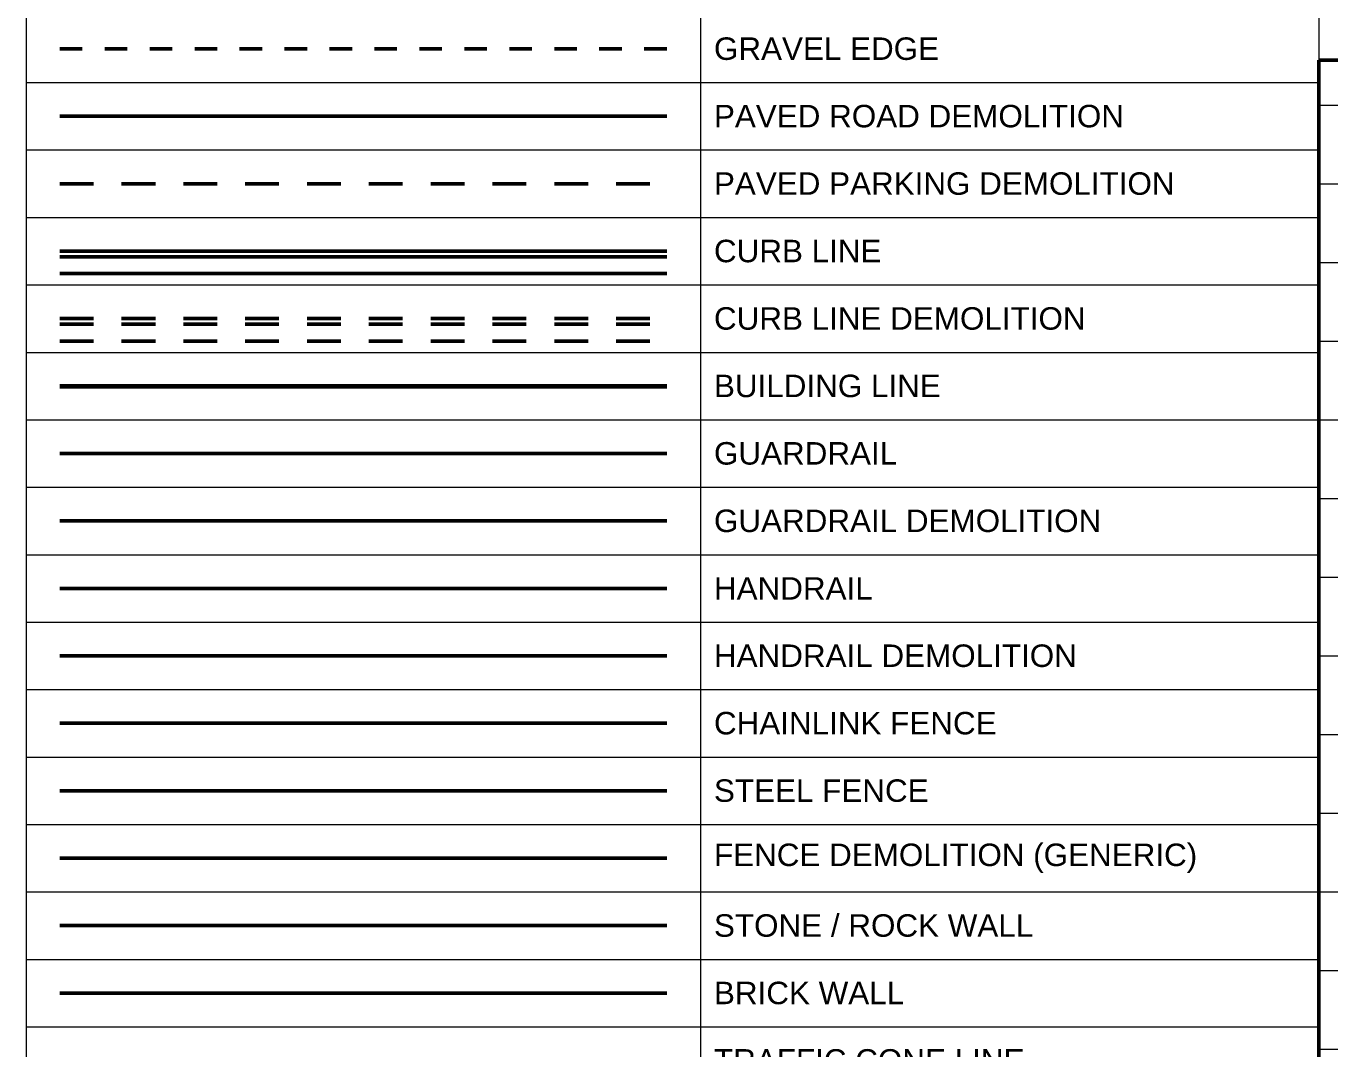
# Model space of a CAD drawing. Extents: x 2.2 to 31, y 0.8 to 21.8.
# Drawn here: x 16.97 to 22.77, y 11.4 to 15.95 of the extents above; entities that cross this region are included whole.
import ezdxf

# ---------------------------------------------------------------- set-up
doc = ezdxf.new("R2010")
doc.units = 0
doc.header["$MEASUREMENT"] = 0
doc.linetypes.add('DEMO', pattern=[0.275, 0.15, -0.125])
doc.linetypes.add('HIDN-3', pattern=[0.1125, 0.0625, -0.05])
doc.layers.get('0').update_dxf_attribs({"lineweight": 20, "true_color": 0xfaaafa})
doc.layers.get('Defpoints').update_dxf_attribs({"color": 111, "lineweight": 20})
for name, color, linetype, lineweight in [('C-BLDG-OTLN', 50, 'BLDG', 60), ('C-BLDG-RAIL', 50, 'RAIL-FEAT', 50), ('C-CURB-BACK', 30, 'Continuous', 50), ('C-CURB-EDGE', 50, 'Continuous', 50), ('C-CURB-FACE', 40, 'Continuous', 50), ('C-FENC-LINK', 230, 'FENC-CLNK', 50), ('C-FENC-STEL', 230, 'FENC-STEL', 50), ('C-GRAL-LINE', 240, 'GRAL', 50), ('C-ROAD-GRVL', 220, 'HIDN-3', 50), ('C-WALL-BRCK', 240, 'WALL-BRCK', 50), ('C-WALL-ROCK', 240, 'WALL-STON', 50), ('G-ANNO-TABL', 130, 'Continuous', 40), ('G-ANNO-TTBL', 130, 'Continuous', 50), ('V-BLDG-DEMO', 51, 'BLDG-DEMO', 50), ('V-CURB-DEMO', 31, 'DEMO', 50), ('V-FENC-LINK-DEMO', 231, 'FENC-CLNK-DEMO', 50), ('V-GRAL-DEMO', 241, 'GRAL-DEMO', 50), ('V-PRKG-DEMO', 201, 'DEMO', 50), ('V-ROAD-DEMO', 201, 'PVMT-DEMO', 50)]:
    doc.layers.add(name, color=color, linetype=linetype, lineweight=lineweight)
doc.styles.add('COA', font='arial.ttf')
doc.linetypes.add('BLDG', pattern='A,0.15,[60,COA_ESD,S=0.1,R=90,X=0,Y=0.015],0', length=0.15)
doc.linetypes.add('BLDG-DEMO', pattern='A,0.15,-0.125,[60,COA_ESD,S=0.1,R=90,X=-0.11,Y=0.015],0.0001,[60,COA_ESD,S=0.1,R=90,X=0.01,Y=0.015],0', length=0.2751)
doc.linetypes.add('FENC-CLNK', pattern='A,0.45,[133,COA_ESD,S=0.05,R=0,X=0,Y=0],-0.1,0.45', length=1)
doc.linetypes.add('FENC-CLNK-DEMO', pattern='A,0.15,-0.125,0.125,[133,COA_ESD,S=0.05,R=0,X=0,Y=0],-0.1,0.125,-0.125,0.15,-0.125', length=1.025)
doc.linetypes.add('FENC-STEL', pattern='A,0.45,[132,COA_ESD,S=0.05,R=0,X=0,Y=0],-0.1,0.45', length=1)
doc.linetypes.add('GRAL', pattern='A,0.45,[133,COA_ESD,S=0.035,R=270,X=0,Y=0],0.45', length=0.9)
doc.linetypes.add('GRAL-DEMO', pattern='A,0.15,-0.125,0.125,[133,COA_ESD,S=0.035,R=270,X=0,Y=0],0.125,-0.125,0.15,-0.125', length=0.925)
doc.linetypes.add('PVMT-DEMO', pattern='A,0.15,-0.125,0.15,-0.125,0.15,-0.125,0.15,-0.125,0.15,[70,COA_ESD,S=0.1,R=180,X=0,Y=0],0', length=1.25)
doc.linetypes.add('RAIL-FEAT', pattern='A,0.45,[133,COA_ESD,S=0.035,R=0,X=0,Y=0],-0.07', length=0.52)
doc.linetypes.add('RAIL-FEAT-DEMO', pattern='A,0.075,-0.125,0.025,[133,COA_ESD,S=0.035,R=0,X=0,Y=0],-0.07,0.025,-0.125,0.075', length=0.52)
doc.linetypes.add('WALL-BRCK', pattern='A,0.0001,[105,COA_ESD,S=0.05,R=0,X=0,Y=-0.04375],-0.2', length=0.2001)
doc.linetypes.add('WALL-STON', pattern='A,0.0001,[131,COA_ESD,S=1,R=0,X=0.06,Y=0],-0.125', length=0.1251)

# ---------------------------------------------------------------- blocks, each defined once
blk = doc.blocks.new('*T180')
at = {"layer": 'Defpoints', "color": 8, "linetype": 'ByBlock', "lineweight": 0, "transparency": 16777216}
for p, q in [((0, 0), (5.75, 0)), ((0, 0), (0, -17.40000000000003)), ((3, 0), (3, -17.40000000000003)), ((5.75, 0), (5.75, -17.40000000000003)), ((0, -0.3000000000000007), (5.75, -0.3000000000000007)), ((0, -0.6000000000000014), (5.75, -0.6000000000000014)), ((0, -0.9000000000000021), (5.75, -0.9000000000000021)), ((0, -1.200000000000003), (5.75, -1.200000000000003)), ((0, -1.500000000000004), (5.75, -1.500000000000004)), ((0, -1.800000000000004), (5.75, -1.800000000000004)), ((0, -2.100000000000005), (5.75, -2.100000000000005)), ((0, -2.400000000000006), (5.75, -2.400000000000006)), ((0, -2.700000000000006), (5.75, -2.700000000000006)), ((0, -3.000000000000007), (5.75, -3.000000000000007)), ((0, -3.300000000000008), (5.75, -3.300000000000008)), ((0, -3.600000000000009), (5.75, -3.600000000000009)), ((0, -3.900000000000009), (5.75, -3.900000000000009)), ((0, -4.20000000000001), (5.75, -4.20000000000001)), ((0, -4.500000000000011), (5.75, -4.500000000000011)), ((0, -4.800000000000011), (5.75, -4.800000000000011)), ((0, -5.100000000000012), (5.75, -5.100000000000012)), ((0, -5.400000000000013), (5.75, -5.400000000000013)), ((0, -5.700000000000014), (5.75, -5.700000000000014)), ((0, -6.000000000000014), (5.75, -6.000000000000014)), ((0, -6.300000000000015), (5.75, -6.300000000000015)), ((0, -6.600000000000016), (5.75, -6.600000000000016)), ((0, -6.900000000000016), (5.75, -6.900000000000016)), ((0, -7.200000000000017), (5.75, -7.200000000000017)), ((0, -7.500000000000018), (5.75, -7.500000000000018)), ((0, -7.800000000000018), (5.75, -7.800000000000018)), ((0, -8.10000000000002), (5.75, -8.10000000000002)), ((0, -8.40000000000002), (5.75, -8.40000000000002)), ((0, -8.70000000000002), (5.75, -8.70000000000002)), ((0, -9.000000000000021), (5.75, -9.000000000000021)), ((0, -9.300000000000022), (5.75, -9.300000000000022)), ((0, -9.600000000000023), (5.75, -9.600000000000023)), ((0, -9.900000000000023), (5.75, -9.900000000000023)), ((0, -10.20000000000002), (5.75, -10.20000000000002)), ((0, -10.50000000000002), (5.75, -10.50000000000002)), ((0, -10.80000000000003), (5.75, -10.80000000000003)), ((0, -11.10000000000003), (5.75, -11.10000000000003)), ((0, -11.40000000000003), (5.75, -11.40000000000003)), ((0, -11.70000000000003), (5.75, -11.70000000000003)), ((0, -12.00000000000003), (5.75, -12.00000000000003)), ((0, -12.30000000000003), (5.75, -12.30000000000003)), ((0, -12.60000000000003), (5.75, -12.60000000000003)), ((0, -12.90000000000003), (5.75, -12.90000000000003)), ((0, -13.20000000000003), (5.75, -13.20000000000003)), ((0, -13.50000000000003), (5.75, -13.50000000000003)), ((0, -13.80000000000003), (5.75, -13.80000000000003)), ((0, -14.10000000000003), (5.75, -14.10000000000003)), ((0, -14.40000000000003), (5.75, -14.40000000000003)), ((0, -14.70000000000003), (5.75, -14.70000000000003)), ((0, -15.00000000000003), (5.75, -15.00000000000003)), ((0, -15.30000000000003), (5.75, -15.30000000000003)), ((0, -15.60000000000003), (5.75, -15.60000000000003)), ((0, -15.90000000000003), (5.75, -15.90000000000003)), ((0, -16.20000000000003), (5.75, -16.20000000000003)), ((0, -16.50000000000003), (5.75, -16.50000000000003)), ((0, -16.80000000000003), (5.75, -16.80000000000003)), ((0, -17.10000000000003), (5.75, -17.10000000000003)), ((0, -17.40000000000003), (5.75, -17.40000000000003))]:
    blk.add_line(p, q, dxfattribs=at)
at = {"layer": 'G-ANNO-TABL', "color": 0, "transparency": 16777216, "char_height": 0.1, "width": 2.63, "attachment_point": 4, "style": 'COA'}
for s, insert in [('CENTERLINE', (3.059999999999999, -0.1499999999999986)), ('RIGHT OF WAY LINE', (3.059999999999999, -0.4499999999999993)), ('PROPERTY LINE', (3.059999999999999, -0.75)), ('EASEMENT LINE', (3.059999999999999, -1.050000000000001)), ('FLOOD HAZARD ZONE 25 YEAR', (3.059999999999999, -1.350000000000001)), ('FLOOD HAZARD ZONE 100 YEAR', (3.059999999999999, -1.650000000000002)), ('CRITICAL WATER QUALITY ZONE', (3.059999999999999, -1.950000000000003)), ('TRANSITION WATER QUALITY ZONE', (3.059999999999999, -2.250000000000004)), ('DRAINAGE EDGE', (3.059999999999999, -2.550000000000004)), ('DRAINAGE CENTERLINE', (3.059999999999999, -2.850000000000005)), ('DITCH EDGE', (3.059999999999999, -3.150000000000006)), ('TIME OF CONCENTRATION', (3.059999999999999, -3.450000000000006)), ('MAJOR CONTOURS', (3.059999999999999, -3.750000000000007)), ('MINOR CONTOURS', (3.059999999999999, -4.050000000000008)), ('PAVED ROAD EDGE', (3.059999999999999, -4.350000000000009)), ('PAVED PARKING / DRIVEWAY EDGE', (3.059999999999999, -4.650000000000009)), ('GRAVEL EDGE', (3.059999999999999, -4.950000000000012)), ('PAVED ROAD DEMOLITION', (3.059999999999999, -5.250000000000012)), ('PAVED PARKING DEMOLITION', (3.059999999999999, -5.550000000000013)), ('CURB LINE', (3.059999999999999, -5.850000000000014)), ('CURB LINE DEMOLITION', (3.059999999999999, -6.150000000000015)), ('BUILDING LINE', (3.059999999999999, -6.450000000000015)), ('GUARDRAIL', (3.059999999999999, -6.750000000000016)), ('GUARDRAIL DEMOLITION', (3.059999999999999, -7.050000000000017)), ('HANDRAIL', (3.059999999999999, -7.350000000000017)), ('HANDRAIL DEMOLITION', (3.059999999999999, -7.650000000000018)), ('CHAINLINK FENCE', (3.059999999999999, -7.950000000000019)), ('STEEL FENCE', (3.059999999999999, -8.25000000000002)), ('FENCE DEMOLITION (GENERIC)', (3.059999999999999, -8.55000000000002)), ('STONE / ROCK WALL', (3.059999999999999, -8.850000000000021)), ('BRICK WALL', (3.059999999999999, -9.150000000000022)), ('TRAFFIC CONE LINE', (3.059999999999999, -9.450000000000022)), ('TRANSVERSE JOINT', (3.059999999999999, -9.750000000000023)), ('LONGITUDINAL JOINT', (3.059999999999999, -10.05000000000002)), ('EROSION ROCK BERM', (3.059999999999999, -10.35000000000002)), ('EROSION DIVERSION DIKE', (3.059999999999999, -10.65000000000003)), ('EROSION MULCH SOCK', (3.059999999999999, -10.95000000000003)), ('EROSION SILT FENCE', (3.059999999999999, -11.25000000000003)), ('EROSION TRI-FILTER DIKE', (3.059999999999999, -11.55000000000003)), ('EROSION TREE PROTECTION', (3.059999999999999, -11.85000000000003)), ('LIMITS OF CONSTRUCTION', (3.059999999999999, -12.15000000000003)), ('COMMUNICATION OVERHEAD', (3.059999999999999, -12.45000000000003)), ('COMMUNCATION UNDERGROUND', (3.059999999999999, -12.75000000000003)), ('COMMUNICATION DEMOLITION', (3.059999999999999, -13.05000000000003)), ('TRAFFIC SIGNAL OVERHEAD', (3.059999999999999, -13.35000000000003)), ('TRAFFIC SIGNAL UNDERGROUND', (3.059999999999999, -13.65000000000003)), ('TRAFFIC SIGNAL DEMOLITION', (3.059999999999999, -13.95000000000003)), ('ELECTRIC OVERHEAD', (3.059999999999999, -14.25000000000003)), ('ELECTRIC UNDEGROUND', (3.059999999999999, -14.55000000000003)), ('ELECTRIC DEMOLITION', (3.059999999999999, -14.85000000000003)), ('CHILLED WATER LINE', (3.059999999999999, -15.15000000000003)), ('CHILLED WATER TO ABANDON', (3.059999999999999, -15.45000000000003)), ('CHILLED WATER DEMOLITION', (3.059999999999999, -15.75000000000003)), ('RECLAIMED WATER LINE', (3.059999999999999, -16.05000000000003)), ('RECLAIMED WATER TO ABANDON', (3.059999999999999, -16.35000000000003)), ('RECLAIMED WATER DEMOLITION', (3.059999999999999, -16.65000000000003))]:
    blk.add_mtext(s, dxfattribs=dict(at, insert=insert))
blk = doc.blocks.new('*T183')
at = {"layer": 'Defpoints', "color": 8, "linetype": 'ByBlock', "lineweight": 0, "transparency": 16777216}
for p, q in [((0, 0), (7.875, 0)), ((0, 0), (0, -14.69999999999999)), ((0.5, 0), (0.5, -14.69999999999999)), ((2.625, 0), (2.625, -14.69999999999999)), ((3.125, 0), (3.125, -14.69999999999999)), ((5.25, 0), (5.25, -14.69999999999999)), ((5.75, 0), (5.75, -14.69999999999999)), ((7.875, 0), (7.875, -14.69999999999999)), ((0, -0.3499999999999996), (7.875, -0.3499999999999996)), ((0, -0.6999999999999993), (7.875, -0.6999999999999993)), ((0, -1.049999999999999), (7.875, -1.049999999999999)), ((0, -1.399999999999999), (7.875, -1.399999999999999)), ((0, -1.749999999999998), (7.875, -1.749999999999998)), ((0, -2.099999999999998), (7.875, -2.099999999999998)), ((0, -2.449999999999998), (7.875, -2.449999999999998)), ((0, -2.799999999999997), (7.875, -2.799999999999997)), ((0, -3.149999999999997), (7.875, -3.149999999999997)), ((0, -3.499999999999996), (7.875, -3.499999999999996)), ((0, -3.849999999999996), (7.875, -3.849999999999996)), ((0, -4.199999999999996), (7.875, -4.199999999999996)), ((0, -4.549999999999995), (7.875, -4.549999999999995)), ((0, -4.899999999999995), (7.875, -4.899999999999995)), ((0, -5.249999999999995), (7.875, -5.249999999999995)), ((0, -5.599999999999994), (7.875, -5.599999999999994)), ((0, -5.949999999999994), (7.875, -5.949999999999994)), ((0, -6.299999999999994), (7.875, -6.299999999999994)), ((0, -6.649999999999993), (7.875, -6.649999999999993)), ((0, -6.999999999999993), (7.875, -6.999999999999993)), ((0, -7.349999999999993), (7.875, -7.349999999999993)), ((0, -7.699999999999992), (7.875, -7.699999999999992)), ((0, -8.049999999999992), (7.875, -8.049999999999992)), ((0, -8.399999999999991), (7.875, -8.399999999999991)), ((0, -8.749999999999991), (7.875, -8.749999999999991)), ((0, -9.09999999999999), (7.875, -9.09999999999999)), ((0, -9.44999999999999), (7.875, -9.44999999999999)), ((0, -9.79999999999999), (7.875, -9.79999999999999)), ((0, -10.14999999999999), (7.875, -10.14999999999999)), ((0, -10.49999999999999), (7.875, -10.49999999999999)), ((0, -10.84999999999999), (7.875, -10.84999999999999)), ((0, -11.19999999999999), (7.875, -11.19999999999999)), ((0, -11.54999999999999), (7.875, -11.54999999999999)), ((0, -11.89999999999999), (7.875, -11.89999999999999)), ((0, -12.24999999999999), (7.875, -12.24999999999999)), ((0, -12.59999999999999), (7.875, -12.59999999999999)), ((0, -12.94999999999999), (7.875, -12.94999999999999)), ((0, -13.29999999999999), (7.875, -13.29999999999999)), ((0, -13.64999999999999), (7.875, -13.64999999999999)), ((0, -13.99999999999999), (7.875, -13.99999999999999)), ((0, -14.34999999999999), (7.875, -14.34999999999999)), ((0, -14.69999999999999), (7.875, -14.69999999999999))]:
    blk.add_line(p, q, dxfattribs=at)
at = {"layer": 'G-ANNO-TABL', "color": 0, "transparency": 16777216, "char_height": 0.1, "width": 2.005, "attachment_point": 4, "style": 'COA'}
for s, insert in [('BIKE RACK', (0.5599999999999987, -0.1750000000000007)), ('WATER AF VALVE', (3.184999999999999, -0.1750000000000007)), ('COMMUNICATION PEDESTAL', (5.809999999999999, -0.1750000000000007)), ('BOLLARD', (0.5599999999999987, -0.5250000000000004)), ('WATER AR VALVE AUTO', (3.184999999999999, -0.5250000000000004)), ('COMM. JUNCTION BOX', (5.809999999999999, -0.5250000000000004)), ('BENCH', (0.5599999999999987, -0.875)), ('WATER AR VALVE COMBO', (3.184999999999999, -0.875)), ('COMMUNICATION MANHOLE', (5.809999999999999, -0.875)), ('BUS STOP', (0.5599999999999987, -1.225)), ('WATER AR VALVE MANUAL', (3.184999999999999, -1.225)), ('COMMUNICATION POLE', (5.809999999999999, -1.225)), ('GARBAGE CAN', (0.5599999999999987, -1.574999999999999)), ('WATER BACKFLOW PREV.', (3.184999999999999, -1.574999999999999)), ('COMMUNICATION VAULT', (5.809999999999999, -1.574999999999999)), ('GUARDRAIL POST', (0.5599999999999987, -1.924999999999999)), ('WATER BOUNDARY VALVE', (3.184999999999999, -1.924999999999999)), ('FIBER OPTIC MANHOLE', (5.809999999999999, -1.924999999999999)), ('MAILBOX', (0.5599999999999987, -2.274999999999999)), ('WATR / WWTR CAP', (3.184999999999999, -2.274999999999999)), ('FIBER OPTIC JUNCTION BOX', (5.809999999999999, -2.274999999999999)), ('PARKING METER', (0.5599999999999987, -2.624999999999998)), ('WATER CHECK VLV. SINGLE', (3.184999999999999, -2.624999999999998)), ('ELECTRIC ANCHOR', (5.809999999999999, -2.624999999999998)), ('POST', (0.5599999999999987, -2.974999999999998)), ('WATER CHECK VLV. DOUBLE', (3.184999999999999, -2.974999999999998)), ('ELECTRIC JUNCTION BOX', (5.809999999999999, -2.974999999999998)), ('SIGN', (0.5599999999999987, -3.324999999999998)), ('WATER DRAINAGE VALVE', (3.184999999999999, -3.324999999999998)), ('ELECTRIC LIGHT POLE', (5.809999999999999, -3.324999999999998)), ('SHRUB', (0.5599999999999987, -3.674999999999997)), ('WATER DRAINAGE MANHOLE', (3.184999999999999, -3.674999999999997)), ('ELECTRIC MANHOLE', (5.809999999999999, -3.674999999999997)), ('TREE', (0.5599999999999987, -4.024999999999997)), ('WATER FIRE CONNECTION', (3.184999999999999, -4.024999999999997)), ('ELECTRIC METER', (5.809999999999999, -4.024999999999997)), ('WATER FIRE HYDRANT', (3.184999999999999, -4.374999999999996)), ('ELECTRIC POLE', (5.809999999999999, -4.374999999999996)), ('WATER FLOW METER', (3.184999999999999, -4.724999999999996)), ('ELECTRIC PULL BOX', (5.809999999999999, -4.724999999999996)), ('WATER HANDHOLE', (3.184999999999999, -5.074999999999996)), ('ELECTRIC VAULT', (5.809999999999999, -5.074999999999996)), ('WASTEWATER AR VALVE', (0.5599999999999987, -5.424999999999995)), ('WATER HYD. PRS. RLS. VLV.', (3.184999999999999, -5.424999999999995)), ('ELECTRIC TOWER', (5.809999999999999, -5.424999999999995)), ('WWTR BACKFLOW PRVN.', (0.5599999999999987, -5.774999999999995)), ('WATER MANHOLE', (3.184999999999999, -5.774999999999995)), ('CHILLED WATER MANHOLE', (5.809999999999999, -5.774999999999995)), ('WASTEWATER CLEANOUT', (0.5599999999999987, -6.124999999999995)), ('WATR / WWTR MAT. CHANGE', (3.184999999999999, -6.124999999999995)), ('CHILLED WATER VALVE', (5.809999999999999, -6.124999999999995)), ('WASTEWATER FLOW METER', (0.5599999999999987, -6.474999999999994)), ('WATER METER', (3.184999999999999, -6.474999999999994)), ('NATURAL GAS LIGHT', (5.809999999999999, -6.474999999999994)), ('WWTR LIFT STATION', (0.5599999999999987, -6.824999999999994)), ('WATER MONITOR WELL', (3.184999999999999, -6.824999999999994)), ('NATURAL GAS MANHOLE', (5.809999999999999, -6.824999999999994)), ('WASTEWATER MANHOLE', (0.5599999999999987, -7.174999999999994)), ('WATR / WWTR PLUG', (3.184999999999999, -7.174999999999994)), ('NATURAL GAS METER', (5.809999999999999, -7.174999999999994)), ('WASTEWATER METER', (0.5599999999999987, -7.524999999999993)), ('WATR / WWTR PROJ. SEP.', (3.184999999999999, -7.524999999999993)), ('NATURAL GAS VALVE', (5.809999999999999, -7.524999999999993)), ('WWTR SRVC. CONNECTION', (0.5599999999999987, -7.874999999999992)), ('WATER PRS. RLS. VALVE', (3.184999999999999, -7.874999999999992)), ('NATURAL GAS VENT', (5.809999999999999, -7.874999999999992)), ('WASTEWATER VAULT', (0.5599999999999987, -8.22499999999999)), ('WATER PRS. SUST. VALVE', (3.184999999999999, -8.22499999999999)), ('IRRG. CONTROL VALVE', (5.809999999999999, -8.22499999999999)), ('WASTEWATER VALVE', (0.5599999999999987, -8.57499999999999)), ('WATR / WWTR REDUCER', (3.184999999999999, -8.57499999999999)), ('SPRINKLER CONTROL VALVE', (5.809999999999999, -8.57499999999999)), ('WATER SRVC. CONNECTION', (3.184999999999999, -8.92499999999999)), ('SPRINKLER HEAD', (5.809999999999999, -8.92499999999999)), ('STORM DRAIN AREA INLET', (0.5599999999999987, -9.27499999999999)), ('WATER SHUTOFF VALVE', (3.184999999999999, -9.27499999999999)), ('IRRIGATION HOSE BIB', (5.809999999999999, -9.27499999999999)), ('DRAINAGE ARROW', (0.5599999999999987, -9.62499999999999)), ('WATER VAULT', (3.184999999999999, -9.62499999999999)), ('TRAFFIC SIGNAL MANHOLE', (5.809999999999999, -9.62499999999999)), ('STORM DRAIN CURB INLET', (0.5599999999999987, -9.974999999999989)), ('WATER VALVE', (3.184999999999999, -9.974999999999989)), ('TRAF. SIGNAL CONTROL BOX', (5.809999999999999, -9.974999999999989)), ('STORM DRAIN CLEANOUT', (0.5599999999999987, -10.32499999999999)), ('WATER VAC. RLS. VALVE', (3.184999999999999, -10.32499999999999)), ('TRAFFIC SIGNAL PULL BOX', (5.809999999999999, -10.32499999999999)), ('STORM DRAIN GRATE INLET', (0.5599999999999987, -10.67499999999999)), ('WATER WELL', (3.184999999999999, -10.67499999999999)), ('TRAF. SIGNAL / PED SIGNAL', (5.809999999999999, -10.67499999999999)), ('STORM DRAIN HEADWALL', (0.5599999999999987, -11.02499999999999)), ('TRAF. SIGNAL LIGHT & SIGN.', (5.809999999999999, -11.02499999999999)), ('STORM DRAIN MANHOLE', (0.5599999999999987, -11.37499999999999)), ('TRAF. SIGNAL SIGN. EXTEND.', (5.809999999999999, -11.37499999999999)), ('STORM DRAIN WINGWALL', (0.5599999999999987, -11.72499999999999)), ('RECLAIMED WATER MANH.', (0.5599999999999987, -12.42499999999999)), ('RECLAIMED WATER METER', (0.5599999999999987, -12.77499999999999)), ('RECLAIMED WATER VALVE', (0.5599999999999987, -13.12499999999999))]:
    blk.add_mtext(s, dxfattribs=dict(at, insert=insert))

msp = doc.modelspace()

# ---------------------------------------------------------------- linework, layer by layer
at = {"layer": 'C-BLDG-OTLN'}
msp.add_lwpolyline([(17.12492954860517, 14.34995039870558), (19.82492954860517, 14.34995039870558)], dxfattribs=at)
at = {"layer": 'C-BLDG-RAIL'}
msp.add_lwpolyline([(17.12492954860517, 13.44995039870557), (19.82492954860517, 13.44995039870557)], dxfattribs=at)
at = {"layer": 'C-CURB-BACK'}
msp.add_lwpolyline([(17.12492954860517, 14.94995039870558), (19.82492954860517, 14.94995039870558)], dxfattribs=at)
at = {"layer": 'C-CURB-EDGE'}
msp.add_lwpolyline([(17.12492954860517, 14.84995039870557), (19.82492954860517, 14.84995039870557)], dxfattribs=at)
at = {"layer": 'C-CURB-FACE'}
msp.add_lwpolyline([(17.12492954860517, 14.92495039870557), (19.82492954860517, 14.92495039870557)], dxfattribs=at)
at = {"layer": 'C-FENC-LINK'}
msp.add_lwpolyline([(17.12492954860517, 12.84995039870556), (19.82492954860517, 12.84995039870556)], dxfattribs=at)
at = {"layer": 'C-FENC-STEL'}
msp.add_lwpolyline([(17.12492954860517, 12.54995039870556), (19.82492954860517, 12.54995039870556)], dxfattribs=at)
at = {"layer": 'C-GRAL-LINE'}
msp.add_lwpolyline([(17.12492954860517, 14.04995039870557), (19.82492954860517, 14.04995039870557)], dxfattribs=at)
at = {"layer": 'C-ROAD-GRVL'}
msp.add_lwpolyline([(17.12492954860517, 15.84995039870557), (19.82492954860517, 15.84995039870557)], dxfattribs=at)
at = {"layer": 'C-WALL-BRCK'}
msp.add_lwpolyline([(17.12492954860517, 11.64995039870556), (19.82492954860517, 11.64995039870556)], dxfattribs=at)
at = {"layer": 'C-WALL-ROCK'}
msp.add_lwpolyline([(17.12492954860517, 11.94995039870556), (19.82492954860517, 11.94995039870556)], dxfattribs=at)
at = {"layer": 'G-ANNO-TTBL'}
for points in [[(22.72492954860517, 15.79995039870558), (22.72492954860173, 0.799950398701764)], [(30.97492954860474, 15.79995039870558), (22.72492954860517, 15.79995039870558)]]:
    msp.add_lwpolyline(points, dxfattribs=at)
at = {"layer": 'V-BLDG-DEMO', "linetype": 'RAIL-FEAT-DEMO'}
msp.add_lwpolyline([(17.12492954860517, 13.14995039870557), (19.82492954860517, 13.14995039870557)], dxfattribs=at)
at = {"layer": 'V-CURB-DEMO'}
for points in [[(17.12492954860517, 14.64995039870558), (19.82492954860517, 14.64995039870558)], [(17.12492954860517, 14.62495039870557), (19.82492954860517, 14.62495039870557)], [(17.12492954860517, 14.54995039870557), (19.82492954860517, 14.54995039870557)]]:
    msp.add_lwpolyline(points, dxfattribs=at)
at = {"layer": 'V-FENC-LINK-DEMO'}
msp.add_lwpolyline([(17.12492954860517, 12.24995039870556), (19.82492954860517, 12.24995039870556)], dxfattribs=at)
at = {"layer": 'V-GRAL-DEMO'}
msp.add_lwpolyline([(17.12492954860517, 13.74995039870557), (19.82492954860517, 13.74995039870557)], dxfattribs=at)
at = {"layer": 'V-PRKG-DEMO'}
msp.add_lwpolyline([(17.12492954860517, 15.24995039870557), (19.82492954860517, 15.24995039870557)], dxfattribs=at)
at = {"layer": 'V-ROAD-DEMO'}
msp.add_lwpolyline([(17.12492954860517, 15.54995039870557), (19.82492954860517, 15.54995039870557)], dxfattribs=at)

# ---------------------------------------------------------------- block references
for name, p in [('*T180', (16.97492954860517, 20.79995039870558)), ('*T183', (22.72492954860504, 15.59995039870558))]:
    msp.add_blockref(name, p)

doc.saveas('drawing.dxf')
